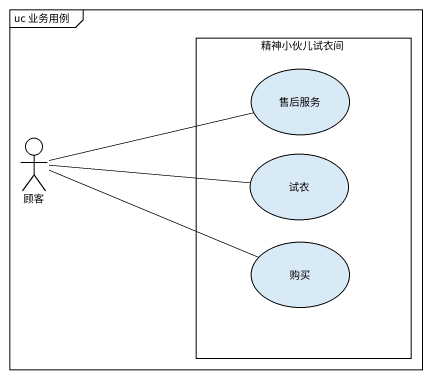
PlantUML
@startuml
mainframe uc 业务用例
rectangle 精神小伙儿试衣间 {
  usecase 售后服务
  usecase 试衣
  usecase 购买
}
actor 顾客
顾客 -right- 售后服务
顾客 -right- 试衣
顾客 -right- 购买
@enduml
